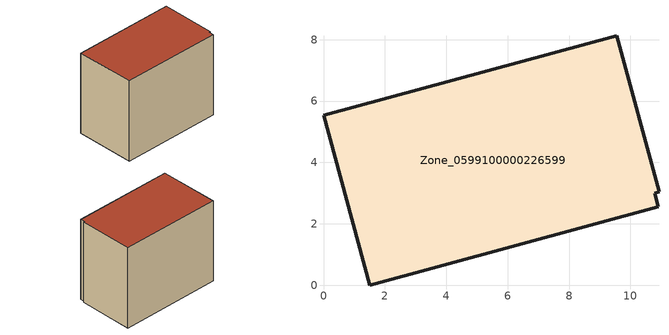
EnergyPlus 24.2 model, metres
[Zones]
Zone_0599100000226599
 floor ground (C_G): 0,5.54 9.55,8.12 10.93,3.05 10.79,2.99 10.9,2.55 1.5,0 z0
 wall outside (C_F): 9.55,8.12 0,5.54 1.5,0 10.9,2.55 10.79,2.99 10.93,3.05 9.55,8.12 z0:8.06
 roof outside (C_R): 10.9,2.55 10.79,2.99 10.93,3.05 9.55,8.12 0,5.54 1.5,0 z8.06
[BUILDING]
Pand.0599100000226599: North Axis=0; Terrain=City; Loads Convergence Tolerance Value=0.04; Temperature Convergence Tolerance Value=0.4; Solar Distribution=FullExterior; Maximum Number of Warmup Days=25; Minimum Number of Warmup Days=1
[Site:Location]
Rotterdam.The.Hague.AP_ZH_NLD Design_Conditions: Latitude=51.96; Longitude=4.45; Time Zone=1; Elevation=-4.5
[SITE:GROUNDTEMPERATURE:BUILDINGSURFACE]
18, 18, 18, 18, 18, 18, 18, 18, 18, 18, 18, 18
[MATERIAL] Thermal Absorptance=0.9; Solar Absorptance=0.7; Visible Absorptance=0.7
Name | Roughness | Thickness | Conductivity | Density | Specific Heat
G.TC.1946-1964 | MediumSmooth | 0.15 | 1 | 540 | 1210
F.TC.1946-1964 | Rough | 0.3 | 0.857143 | 1920 | 840
R.TC.1946-1964 | MediumRough | 0.2 | 0.235294 | 1500 | 1000
[CONSTRUCTION]
C_G: G.TC.1946-1964
C_F: F.TC.1946-1964
C_R: R.TC.1946-1964
[ZONE]
Zone_0599100000226599: Type=1; Multiplier=1; Ceiling Height=Autocalculate; Volume=Autocalculate; Floor Area=autocalculate; Part of Total Floor Area=Yes
[ZONEINFILTRATION:DESIGNFLOWRATE]
Infil_Zone_0599100000226599: Zone or ZoneList or Space or SpaceList=Zone_0599100000226599; Schedule=AlwaysOn; Design Flow Rate Calculation Method=Flow/Area; Flow Rate per Floor Area=0.003; Constant Term Coefficient=1; Temperature Term Coefficient=0; Velocity Term Coefficient=0; Velocity Squared Term Coefficient=0
[HVACTEMPLATE:ZONE:IDEALLOADSAIRSYSTEM]
Zone_0599100000226599: Maximum Heating Supply Air Temperature=50; Minimum Cooling Supply Air Temperature=13; Maximum Heating Supply Air Humidity Ratio=0.0156; Minimum Cooling Supply Air Humidity Ratio=0.0077; Heating Limit=NoLimit; Cooling Limit=NoLimit; Dehumidification Control Type=ConstantSensibleHeatRatio; Cooling Sensible Heat Ratio=0.7; Dehumidification Setpoint=60; Humidification Control Type=None; Humidification Setpoint=30; Outdoor Air Method=None; Outdoor Air Flow Rate per Person=0.00944; Outdoor Air Flow Rate per Zone Floor Area=0; Outdoor Air Flow Rate per Zone=0; Demand Controlled Ventilation Type=None; Outdoor Air Economizer Type=NoEconomizer; Heat Recovery Type=None; Sensible Heat Recovery Effectiveness=0.7; Latent Heat Recovery Effectiveness=0.65
[ZONECONTROL:THERMOSTAT]
ThermostatControl_Zone_0599100000226599: Zone or ZoneList=Zone_0599100000226599; Control Type Schedule=DualSetpointControlType; Control 1=Thermostat_Zone_0599100000226599; Temperature Difference Between Cutout And Setpoint=0
[THERMOSTATSETPOINT:DUALSETPOINT]
Thermostat_Zone_0599100000226599: Heating Setpoint Temperature Schedule=HeatingSetpoint_Zone_0599100000226599; Cooling Setpoint Temperature Schedule=CoolingSetpoint_Zone_0599100000226599
[SCHEDULE:COMPACT]
HeatingSetpoint_Zone_0599100000226599: Through: 12/31, For: AllDays, Until: 24:00, 21
CoolingSetpoint_Zone_0599100000226599: Through: 12/31, For: AllDays, Until: 24:00, 24
DualSetpointControlType: Through: 12/31, For: AllDays, Until: 24:00, 4
AlwaysOn: Through: 12/31, For: AllDays, Until: 24:00, 1
